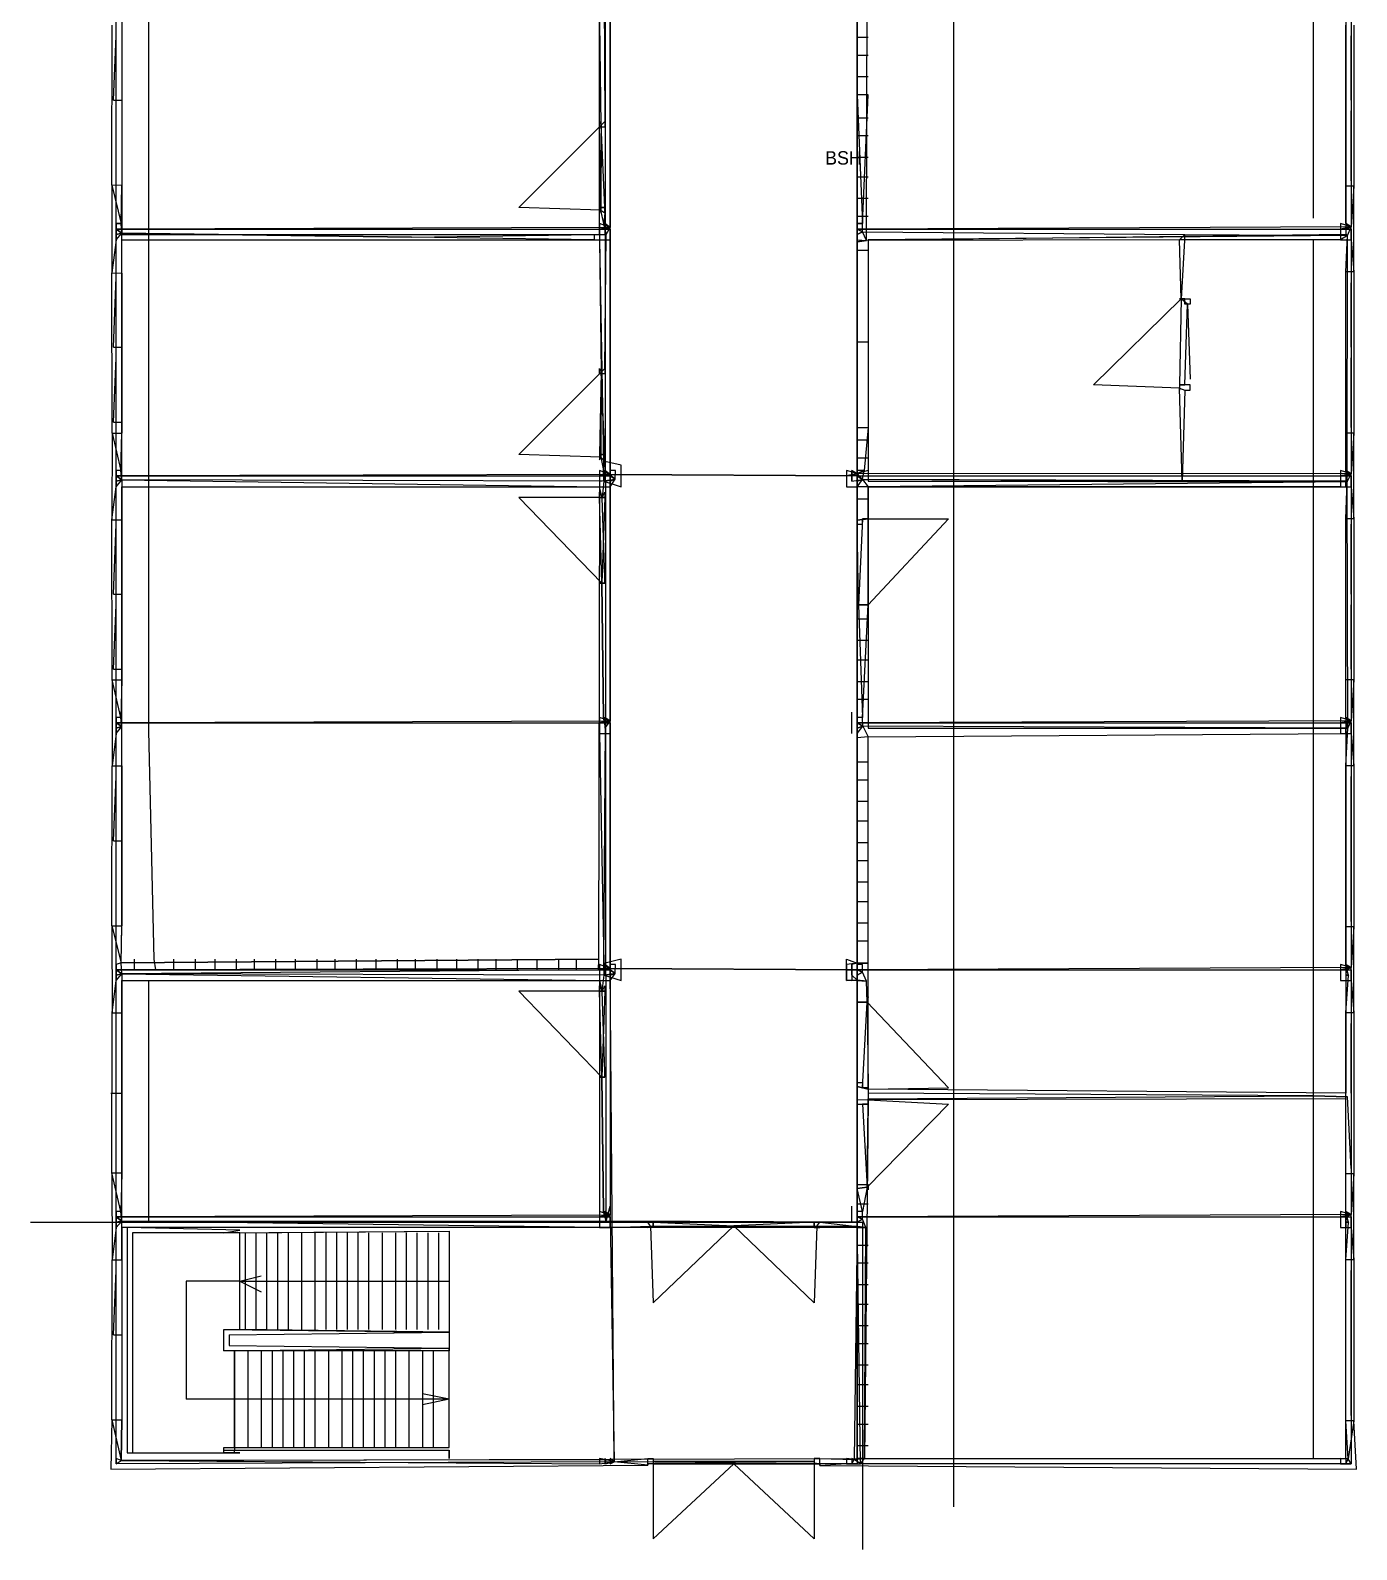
# Model space of a CAD drawing. Header units: metres. Extents: x -641 to 2745, y -1284 to 599.
# Drawn here: x -15 to 232, y -765 to -482 of the extents above; entities that cross this region are included whole.
import ezdxf

# ---------------------------------------------------------------- set-up
doc = ezdxf.new("R2010")
doc.units = ezdxf.units.M

msp = doc.modelspace()

# ---------------------------------------------------------------- linework, layer by layer
for p, q in [((7, -474.5), (7, -520.5)), ((91.33, -499.67), (91, -475)), ((91.88, -474), (92, -499)), ((224, -517), (224, -475)), ((0.17, -510.83), (0.2, -481)), ((2, -481), (2, -510.8)), ((230, -511), (230, -481)), ((231.5, -481), (231.5, -511)), ((0.5, -495), (1, -483)), ((1, -483), (1, -483)), ((141, -483.33), (139, -483.33)), ((141, -483.33), (139, -483.33)), ((141, -483.33), (139, -483.33)), ((231, -495), (231, -483)), ((141, -486.67), (139, -486.67)), ((141, -486.67), (139, -486.67)), ((141, -486.67), (139, -486.67)), ((141, -490.67), (139, -490.67)), ((141, -490.67), (139, -490.67)), ((141, -490.67), (139, -490.67)), ((0.5, -495), (2, -495)), ((141, -494), (139, -494)), ((141, -494), (139, -494)), ((141, -494), (139, -494)), ((139, -494), (140, -518)), ((140, -518), (141, -494)), ((1, -510), (1, -497)), ((1, -497), (1, -497)), ((231, -510), (231, -497)), ((91.33, -499.67), (91.25, -515.5)), ((141, -498.33), (139, -498.33)), ((141, -498.33), (139, -498.33)), ((141, -498.33), (139, -498.33)), ((141, -501.67), (139, -501.67)), ((141, -501.67), (139, -501.67)), ((141, -501.67), (139, -501.67)), ((141, -505.67), (139, -505.67)), ((141, -505.67), (139, -505.67)), ((141, -505.67), (139, -505.67)), ((141, -509.33), (139, -509.33)), ((141, -509.33), (139, -509.33)), ((141, -509.33), (139, -509.33)), ((0.17, -510.83), (2, -510.8)), ((0.17, -510.83), (2, -510.8)), ((0.17, -510.83), (2, -510.8)), ((0.17, -510.83), (0.17, -527.17)), ((0.17, -510.83), (1.88, -518)), ((1.88, -518), (2, -510.8)), ((230, -518), (230, -511)), ((231.5, -511), (230, -511)), ((231.5, -511), (231, -518.62)), ((231.5, -527), (231.5, -511)), ((141, -513.33), (139, -513.33)), ((141, -513.33), (139, -513.33)), ((141, -513.33), (139, -513.33)), ((91.8, -518), (91.25, -515.5)), ((92, -516), (91.8, -518)), ((93, -521), (93, -517)), ((141, -516.67), (139, -516.67)), ((141, -516.67), (139, -516.67)), ((141, -516.67), (139, -516.67)), ((2, -527.2), (2, -519.76)), ((56, -520.5), (2, -519.76)), ((2, -519.76), (56, -520.5)), ((7, -520.5), (7, -566.5)), ((92, -545), (92.25, -520)), ((140, -518), (140, -518)), ((140, -519.5), (200, -520)), ((200, -520), (199.33, -532)), ((230, -527), (230.33, -520.22)), ((1, -521), (0.17, -527.17)), ((91, -521), (91.33, -545.67)), ((140.71, -521.14), (139, -521.4)), ((140.71, -521.14), (139, -521.4)), ((139, -521.4), (140.71, -521.14)), ((139, -521.4), (140.71, -521.14)), ((199, -521), (140.71, -521.14)), ((199.33, -532), (199, -521)), ((224, -566.5), (224, -521)), ((231, -521), (231.5, -527)), ((0.17, -527.17), (2, -527.2)), ((0.17, -527.17), (2, -527.2)), ((0.17, -527.17), (2, -527.2)), ((0.2, -557), (0.17, -527.17)), ((0.5, -541), (1, -528)), ((2, -527.2), (2, -557)), ((231.5, -527), (230, -527)), ((230, -557), (230, -527)), ((231, -541), (231, -529)), ((231.5, -527), (231.5, -557)), ((200.5, -533), (201, -547)), ((0.5, -541), (2, -541)), ((0.5, -555), (1, -543)), ((1, -543), (1, -543)), ((231, -556), (231, -543)), ((91.33, -545.67), (91.25, -561.5)), ((199.5, -566), (199, -548.67)), ((200, -549), (199.5, -566)), ((0.2, -557), (0.17, -573.17)), ((0.2, -557), (1.86, -564)), ((0.2, -557), (2, -557)), ((0.2, -557), (2, -557)), ((0.5, -555), (2, -555)), ((1.86, -564), (2, -557)), ((139, -564.54), (139, -556)), ((139, -556), (141, -556)), ((139, -556), (141, -556)), ((141, -556), (140.29, -564)), ((230, -564), (230, -557)), ((231.5, -557), (230, -557)), ((231.5, -557), (231, -564.62)), ((231.5, -573), (231.5, -557)), ((141, -558.33), (139, -558.33)), ((141, -558.33), (139, -558.33)), ((141, -558.33), (139, -558.33)), ((91.25, -561.5), (91.75, -564)), ((91.75, -564), (92, -562.33)), ((95, -563), (92, -562.33)), ((95, -567), (95, -563)), ((141, -561.67), (139, -561.67)), ((141, -561.67), (139, -561.67)), ((141, -561.67), (139, -561.67)), ((2, -565.74), (2, -573.2)), ((91.8, -566), (2, -565.74)), ((2, -565.74), (91, -567)), ((91.8, -566), (91.5, -569)), ((91.8, -566), (95, -567)), ((140.29, -564), (139, -564.54)), ((140, -565.63), (230.27, -566.09)), ((0.17, -573.17), (1, -567)), ((7, -566.5), (7, -612.5)), ((91.5, -569), (91, -567)), ((141, -567), (139, -567)), ((139, -567), (139, -573.25)), ((141, -573), (141, -567)), ((229, -567), (141, -567)), ((224, -680.5), (224, -566.5)), ((230, -573), (230.27, -566.09)), ((231, -567), (231.5, -573)), ((92, -584), (91.5, -569)), ((141, -569.33), (139, -569.33)), ((141, -569.33), (139, -569.33)), ((141, -569.33), (139, -569.33)), ((0.17, -573.17), (2, -573.2)), ((0.17, -573.17), (2, -573.2)), ((0.17, -573.17), (2, -573.2)), ((0.2, -603), (0.17, -573.17)), ((0.5, -587), (1, -574)), ((2, -573.2), (2, -603)), ((139, -573.25), (141, -573)), ((139.25, -589), (139, -573.25)), ((231.5, -573), (230, -573)), ((230, -603), (230, -573)), ((231, -587), (231, -574)), ((231.5, -573), (231.5, -603)), ((91.43, -585), (91.75, -610)), ((91.75, -610), (91.43, -585)), ((0.5, -587), (2, -587)), ((0.5, -601), (1, -589)), ((1, -589), (1, -589)), ((139.25, -589), (140, -610)), ((140, -610), (141, -589)), ((231, -601), (231, -589)), ((141, -591.67), (139, -591.67)), ((141, -591.67), (139, -591.67)), ((141, -591.67), (139, -591.67)), ((141, -595.67), (139, -595.67)), ((141, -595.67), (139, -595.67)), ((141, -595.67), (139, -595.67)), ((141, -599.33), (139, -599.33)), ((141, -599.33), (139, -599.33)), ((141, -599.33), (139, -599.33)), ((0.5, -601), (2, -601)), ((0.2, -603), (0.2, -619)), ((1.86, -610), (0.2, -603)), ((0.2, -603), (2, -603)), ((0.2, -603), (2, -603)), ((2, -603), (1.86, -610)), ((141, -603.33), (139, -603.33)), ((141, -603.33), (139, -603.33)), ((141, -603.33), (139, -603.33)), ((230, -610), (230, -603)), ((231.5, -603), (230, -603)), ((231.5, -603), (231, -610.62)), ((231.5, -619), (231.5, -603)), ((141, -606.67), (139, -606.67)), ((141, -606.67), (139, -606.67)), ((141, -606.67), (139, -606.67)), ((93, -613), (93, -609)), ((138, -613), (138, -609)), ((140, -610), (140, -610)), ((1, -613), (0.2, -619)), ((2, -619), (2, -611.69)), ((7, -612.5), (8, -655)), ((91, -613), (91.8, -655.8)), ((91.8, -655.8), (92.12, -611.88)), ((141, -613.57), (139, -613.8)), ((141, -613.57), (139, -613.8)), ((141, -613.57), (139, -613.8)), ((141, -613.57), (139, -613.8)), ((139, -613.8), (139, -655.75)), ((141, -655.75), (141, -613.57)), ((230, -619), (230.38, -612)), ((231, -613), (231.5, -619)), ((0.17, -648.83), (0.2, -619)), ((0.2, -619), (2, -619)), ((0.2, -619), (2, -619)), ((2, -619), (2, -648.8)), ((141, -618.33), (139, -618.33)), ((141, -618.33), (139, -618.33)), ((141, -618.33), (139, -618.33)), ((231.5, -619), (230, -619)), ((230, -649), (230, -619)), ((231.5, -619), (231.5, -649)), ((0.5, -633), (1, -621)), ((1, -621), (1, -621)), ((141, -621.67), (139, -621.67)), ((141, -621.67), (139, -621.67)), ((141, -621.67), (139, -621.67)), ((231, -634.5), (231, -621)), ((141, -625.67), (139, -625.67)), ((141, -625.67), (139, -625.67)), ((141, -625.67), (139, -625.67)), ((141, -629.33), (139, -629.33)), ((141, -629.33), (139, -629.33)), ((141, -629.33), (139, -629.33)), ((0.5, -633), (2, -633)), ((141, -633.33), (139, -633.33)), ((141, -633.33), (139, -633.33)), ((141, -633.33), (139, -633.33)), ((1, -648), (1, -635)), ((1, -635), (1, -635)), ((141, -636.67), (139, -636.67)), ((141, -636.67), (139, -636.67)), ((141, -636.67), (139, -636.67)), ((231, -648), (231, -634.5)), ((141, -640.67), (139, -640.67)), ((141, -640.67), (139, -640.67)), ((141, -640.67), (139, -640.67)), ((141, -644.33), (139, -644.33)), ((141, -644.33), (139, -644.33)), ((141, -644.33), (139, -644.33)), ((0.17, -648.83), (2, -648.8)), ((0.17, -648.83), (2, -648.8)), ((0.17, -648.83), (2, -648.8)), ((0.17, -648.83), (0.2, -665)), ((0.17, -648.83), (1.9, -655.7)), ((1.9, -655.7), (2, -648.8)), ((141, -648.33), (139, -648.33)), ((141, -648.33), (139, -648.33)), ((141, -648.33), (139, -648.33)), ((230, -656), (230, -649)), ((231.5, -649), (230, -649)), ((231.5, -649), (231, -656.58)), ((231.5, -665), (231.5, -649)), ((141, -651.67), (139, -651.67)), ((141, -651.67), (139, -651.67)), ((141, -651.67), (139, -651.67)), ((1.9, -655.7), (90.8, -655)), ((2, -657.75), (1.9, -655.7)), ((4.33, -655), (4.33, -657)), ((4.33, -655), (4.33, -657)), ((4.33, -655), (4.33, -657)), ((8, -655), (8.33, -657)), ((8, -655), (8.33, -657)), ((8, -655), (8.33, -657)), ((11.67, -655), (11.67, -657)), ((11.67, -655), (11.67, -657)), ((11.67, -655), (11.67, -657)), ((15.67, -655), (15.67, -657)), ((15.67, -655), (15.67, -657)), ((15.67, -655), (15.67, -657)), ((19.33, -655), (19.33, -657)), ((19.33, -655), (19.33, -657)), ((19.33, -655), (19.33, -657)), ((23.33, -655), (23.33, -657)), ((23.33, -655), (23.33, -657)), ((23.33, -655), (23.33, -657)), ((26.67, -655), (26.67, -657)), ((26.67, -655), (26.67, -657)), ((26.67, -655), (26.67, -657)), ((30.67, -655), (30.67, -657)), ((30.67, -655), (30.67, -657)), ((30.67, -655), (30.67, -657)), ((34.33, -655), (34.33, -657)), ((34.33, -655), (34.33, -657)), ((34.33, -655), (34.33, -657)), ((38.33, -655), (38.33, -657)), ((38.33, -655), (38.33, -657)), ((38.33, -655), (38.33, -657)), ((41.67, -655), (41.67, -657)), ((41.67, -655), (41.67, -657)), ((41.67, -655), (41.67, -657)), ((45.67, -655), (45.67, -657)), ((45.67, -655), (45.67, -657)), ((45.67, -655), (45.67, -657)), ((49.33, -655), (49.33, -657)), ((49.33, -655), (49.33, -657)), ((49.33, -655), (49.33, -657)), ((53.33, -655), (53.33, -657)), ((53.33, -655), (53.33, -657)), ((53.33, -655), (53.33, -657)), ((56.67, -655), (56.67, -657)), ((56.67, -655), (56.67, -657)), ((56.67, -655), (56.67, -657)), ((60.67, -655), (60.67, -657)), ((60.67, -655), (60.67, -657)), ((60.67, -655), (60.67, -657)), ((64.33, -655), (64.33, -657)), ((64.33, -655), (64.33, -657)), ((64.33, -655), (64.33, -657)), ((68.33, -655), (68.33, -657)), ((68.33, -655), (68.33, -657)), ((68.33, -655), (68.33, -657)), ((71.67, -655), (71.67, -657)), ((71.67, -655), (71.67, -657)), ((71.67, -655), (71.67, -657)), ((75.67, -655), (75.67, -657)), ((75.67, -655), (75.67, -657)), ((75.67, -655), (75.67, -657)), ((79.33, -655), (79.33, -657)), ((79.33, -655), (79.33, -657)), ((79.33, -655), (79.33, -657)), ((83.33, -655), (83.33, -657)), ((83.33, -655), (83.33, -657)), ((83.33, -655), (83.33, -657)), ((86.67, -655), (86.67, -657)), ((86.67, -655), (86.67, -657)), ((86.67, -655), (86.67, -657)), ((90.8, -655), (90.75, -657)), ((90.8, -655), (90.75, -657)), ((90.8, -655), (90.75, -657)), ((95, -655), (91.8, -655.8)), ((95, -659), (95, -655)), ((137, -659), (137, -655)), ((137, -655), (139, -655.75)), ((141, -655.75), (139, -655.75)), ((141, -655.75), (139, -655.75)), ((139, -655.75), (141, -655.75)), ((0.2, -665), (1, -659)), ((90.75, -657), (2, -657.75)), ((2, -657.75), (2, -665)), ((91.89, -658), (2, -657.75)), ((2, -657.75), (91, -659)), ((7, -659), (7, -704)), ((91, -659), (91.5, -661)), ((91.5, -661), (91.89, -658)), ((91.89, -658), (95, -659)), ((139, -658.9), (137, -659)), ((140.71, -659.14), (139, -658.9)), ((140.71, -659.14), (139, -658.9)), ((140.71, -659.14), (139, -658.9)), ((140.71, -659.14), (139, -658.9)), ((139, -658.9), (139, -663)), ((140.83, -663), (140.71, -659.14)), ((230, -665), (230.5, -658)), ((231, -659), (231.5, -665)), ((92, -676), (91.5, -661)), ((0.17, -694.83), (0.2, -665)), ((0.2, -665), (2, -665)), ((0.2, -665), (2, -665)), ((2, -665), (2, -694.8)), ((139, -663), (139, -678.75)), ((139, -663), (140.83, -663)), ((231.5, -665), (230, -665)), ((230, -695), (230, -665)), ((231.5, -665), (231.5, -695)), ((1, -680.75), (1, -667)), ((1, -667), (1, -667)), ((231, -680), (231, -667)), ((91.43, -677), (91.75, -702)), ((91.75, -702), (91.43, -677)), ((139, -678.75), (141, -679.2)), ((139, -681.25), (139, -678.75)), ((141, -679.2), (141, -681.2)), ((0, -680), (2, -680)), ((1, -694), (1, -680.75)), ((1, -680.75), (1, -680.75)), ((141, -681.2), (139, -681.25)), ((139, -697.75), (139, -681.25)), ((224, -748), (224, -680.5)), ((224, -680.5), (230.33, -680.67)), ((230.33, -680.67), (224, -680.5)), ((231, -694), (230.33, -680.67)), ((0.17, -694.83), (2, -694.8)), ((0.17, -694.83), (2, -694.8)), ((0.17, -694.83), (2, -694.8)), ((0.17, -694.83), (0.2, -711)), ((1.86, -702), (0.17, -694.83)), ((2, -694.8), (1.86, -702)), ((230, -702), (230, -695)), ((231.5, -695), (230, -695)), ((231.5, -695), (231, -702.58)), ((231.5, -711), (231.5, -695)), ((139, -697.75), (140.83, -697.5)), ((140, -702), (139, -697.75)), ((140.83, -697.5), (140, -702)), ((92.25, -703.83), (93, -701)), ((138, -704), (138, -701)), ((141, -700.67), (139, -700.67)), ((141, -700.67), (139, -700.67)), ((141, -700.67), (139, -700.67)), ((2, -711), (2, -703.83)), ((91, -705), (2, -703.83)), ((2, -703.83), (92.25, -703.83)), ((100, -704), (92.25, -703.83)), ((132, -704), (139, -704.8)), ((140, -702), (140, -702)), ((230, -711), (230.5, -704)), ((1, -705), (0.2, -711)), ((21, -706), (63, -705.67)), ((25, -706), (25, -724)), ((27, -706), (27, -724)), ((29, -706), (29, -724)), ((31, -706), (31, -724)), ((33, -706), (33, -724)), ((35.5, -706), (35.5, -724)), ((35.5, -706), (35.5, -724)), ((38, -706), (38, -724)), ((40, -706), (40, -724)), ((42, -706), (42, -724)), ((44, -706), (44, -724)), ((46, -706), (46, -724)), ((48, -706), (48, -724)), ((50.5, -706), (50.5, -724)), ((50.5, -706), (50.5, -724)), ((53, -706), (53, -724)), ((55, -706), (55, -724)), ((57, -706), (57, -724)), ((59, -706), (59, -724)), ((61, -706), (61, -724)), ((93, -705), (100.5, -704.75)), ((100.5, -704.75), (131.5, -704.75)), ((139, -704.8), (131.5, -704.75)), ((139, -704.8), (138.4, -748.2)), ((140.6, -705), (139, -704.8)), ((140.6, -705), (139, -704.8)), ((140.33, -748), (140.6, -705)), ((231, -705), (231.5, -711)), ((141, -708.33), (139, -708.33)), ((141, -708.33), (139, -708.33)), ((141, -708.33), (139, -708.33)), ((0.17, -740.83), (0.2, -711)), ((0.2, -711), (2, -711)), ((0.2, -711), (2, -711)), ((0.5, -725), (1, -713)), ((1, -713), (1, -713)), ((2, -711), (2, -740.83)), ((141, -711.67), (139, -711.67)), ((141, -711.67), (139, -711.67)), ((141, -711.67), (139, -711.67)), ((230, -741), (230, -711)), ((231.5, -711), (230, -711)), ((231, -726.5), (231, -713)), ((231.5, -711), (231.5, -741)), ((14, -715), (14, -737)), ((24, -715), (14, -715)), ((24, -715), (28, -714)), ((24, -715), (28, -717)), ((24, -715), (63, -715)), ((141, -715.67), (139, -715.67)), ((141, -715.67), (139, -715.67)), ((141, -715.67), (139, -715.67)), ((141, -719.33), (139, -719.33)), ((141, -719.33), (139, -719.33)), ((141, -719.33), (139, -719.33)), ((21, -724), (63, -724.5)), ((141, -723.33), (139, -723.33)), ((141, -723.33), (139, -723.33)), ((141, -723.33), (139, -723.33)), ((0.5, -725), (2, -725)), ((1, -740), (1, -727)), ((1, -727), (1, -727)), ((22, -725), (63, -724.5)), ((22, -725), (22, -727)), ((22, -727), (63, -727.5)), ((63, -724.5), (63, -727.5)), ((141, -726.67), (139, -726.67)), ((141, -726.67), (139, -726.67)), ((141, -726.67), (139, -726.67)), ((231, -740), (231, -726.5)), ((21, -728), (63, -727.5)), ((23, -728), (23, -746.5)), ((25.5, -728), (25.5, -746)), ((25.5, -728), (25.5, -746)), ((28, -728), (28, -746)), ((30, -728), (30, -746)), ((32, -728), (32, -746)), ((34, -728), (34, -746)), ((36, -728), (36, -746)), ((38, -728), (38, -746)), ((40.5, -728), (40.5, -746)), ((40.5, -728), (40.5, -746)), ((43, -728), (43, -746)), ((45, -728), (45, -746)), ((47, -728), (47, -746)), ((49, -728), (49, -746)), ((51, -728), (51, -746)), ((53, -728), (53, -746)), ((55.5, -728), (55.5, -746)), ((55.5, -728), (55.5, -746)), ((58, -728), (58, -746)), ((60, -728), (60, -746)), ((141, -730.67), (139, -730.67)), ((141, -730.67), (139, -730.67)), ((141, -730.67), (139, -730.67)), ((141, -734.33), (139, -734.33)), ((141, -734.33), (139, -734.33)), ((141, -734.33), (139, -734.33)), ((23, -737), (14, -737)), ((63, -737), (23, -737)), ((63, -737), (58, -736)), ((63, -737), (58, -738)), ((141, -738.33), (139, -738.33)), ((141, -738.33), (139, -738.33)), ((141, -738.33), (139, -738.33)), ((0.17, -740.83), (0, -750)), ((0.17, -740.83), (1.93, -748.4)), ((0.17, -740.83), (2, -740.83)), ((0.17, -740.83), (2, -740.83)), ((0.17, -740.83), (2, -740.83)), ((1.93, -748.4), (2, -740.83)), ((230.44, -748.11), (230, -741)), ((231.5, -741), (230, -741)), ((231.5, -741), (230.44, -748.11)), ((232, -750), (231.5, -741)), ((141, -741.67), (139, -741.67)), ((141, -741.67), (139, -741.67)), ((141, -741.67), (139, -741.67)), ((21, -746.5), (63, -746.5)), ((21, -746.5), (63, -746.5)), ((141, -745.67), (139, -745.67)), ((141, -745.67), (139, -745.67)), ((141, -745.67), (139, -745.67)), ((0, -750), (100, -749.25)), ((92.25, -748.25), (1.93, -748.4)), ((1.93, -748.4), (91, -749)), ((93.72, -748.67), (100, -748)), ((100, -749.25), (93.72, -748.67)), ((100, -749.25), (93.72, -748.67)), ((101, -748.5), (131, -748.5)), ((132, -748), (138.4, -748.2)), ((137, -749), (132, -749.33)), ((132, -749.33), (232, -750)), ((138.4, -748.2), (140.33, -748)), ((229, -749), (139.6, -749)), ((140.33, -748), (230.44, -748.11))]:
    msp.add_line(p, q)
for points in [[(157, -757), (157, -165)], [(91.25, -515.5), (76, -515), (91.33, -499.67)], [(199, -548.67), (183, -548), (199.33, -532)], [(91.25, -561.5), (76, -561), (91.33, -545.67)], [(91.5, -569), (76, -569), (91.43, -585)], [(141, -573), (156, -573), (141, -589)], [(91.5, -661), (76, -661), (91.43, -677)], [(141, -679.2), (156, -679), (140.83, -663)], [(141, -681.2), (156, -682), (140.83, -697.5)], [(-15, -704), (140, -704), (140, -765)], [(100.5, -704.75), (101, -719), (116, -704.67)], [(131.5, -704.75), (131, -719), (116, -704.67)], [(23, -706), (23, -706), (4, -706), (4, -747), (23, -747), (23, -746.5)], [(63, -705.67), (63, -728), (63, -728), (23, -728), (23, -746), (63, -746), (63, -727.5)], [(63, -746.5), (63, -748), (63, -748), (63, -746.5)], [(101, -748.5), (101, -763), (116, -749)], [(131, -748.5), (131, -763), (116, -749)]]:
    msp.add_lwpolyline(points)
for points in [[(92, -337), (139, -337), (139, -704), (92.25, -703.83)], [(1, -519), (1, -473), (93, -473), (93, -518.7)], [(2, -473.8), (2, -481), (2, -481), (2, -511), (2, -511), (2, -520), (91, -520), (91, -475)], [(93, -472.75), (139, -473), (139, -565), (93, -564.75)], [(139, -519), (139, -473), (231, -473), (231, -518.62)], [(140.83, -475.33), (230, -475), (230, -520), (140.71, -521.14)], [(92, -499), (92, -499), (92, -499), (92, -500), (92, -500), (92, -500), (91, -500), (91, -499), (91, -499), (91.33, -499.67)], [(91.33, -499.67), (91, -515), (92, -515), (91.33, -499.67)], [(92, -516), (92, -516), (92, -516), (92, -515), (92, -515), (92, -515), (91, -515), (91, -516), (91, -516), (91.25, -515.5)], [(1.88, -518), (1, -518), (1, -518), (1.88, -518)], [(1.88, -518), (1, -518), (1, -519), (2, -519.76)], [(1.88, -518), (1, -518), (1, -519), (2, -519.76)], [(1.88, -518), (1, -518), (1, -519), (2, -519.76)], [(1.88, -518), (1, -518), (1, -519), (2, -519.76)], [(2, -519.76), (1, -519), (1, -520), (2, -519.76)], [(2, -519.76), (1, -519), (1, -520), (2, -519.76)], [(2, -519.76), (1, -519), (1, -521), (2, -519.76)], [(1, -565), (1, -519), (93, -519), (93, -564.75)], [(2, -519.76), (1, -520), (1, -520), (2, -519.76)], [(2, -519.76), (1, -520), (1, -520), (2, -519.76)], [(56, -520.5), (90, -520), (90, -521), (56, -520.5)], [(93, -518.7), (91, -518), (91, -519), (93, -518.7)], [(93, -518.7), (91, -518), (91, -519), (93, -518.7)], [(93, -518.7), (91, -519), (91, -520), (92.25, -520)], [(93, -518.7), (91, -519), (91, -521), (93, -521)], [(91.8, -518), (92, -518), (92, -518), (91.8, -518)], [(91.8, -518), (92, -518), (92, -519), (92.25, -520)], [(93, -518.7), (92, -518), (92, -519), (93, -518.7)], [(93, -518.7), (92, -519), (92, -520), (92.25, -520)], [(92.25, -520), (92, -520), (92, -520), (92.25, -520)], [(92.25, -520), (92, -520), (92, -520), (92.25, -520)], [(140, -518), (139, -518), (139, -518), (140, -518)], [(140, -518), (139, -518), (139, -519), (140, -519.5)], [(140, -518), (139, -518), (139, -519), (140, -519.5)], [(140, -518), (139, -518), (139, -519), (140, -519.5)], [(140, -518), (139, -518), (139, -519), (140, -519.5)], [(140, -519.5), (139, -519), (139, -520), (140, -519.5)], [(140, -519.5), (139, -519), (139, -520), (140, -519.5)], [(140, -519.5), (139, -519), (139, -521), (140.71, -521.14)], [(139, -564.54), (139, -519), (231, -519), (231, -564.62)], [(140, -519.5), (139, -520), (139, -520), (140, -519.5)], [(140, -519.5), (139, -520), (139, -520), (140, -519.5)], [(230.33, -520.22), (141, -521), (141, -566), (230.27, -566.09)], [(229, -521), (199, -521), (200, -520), (230.33, -520.22)], [(231, -518.62), (229, -518), (229, -519), (231, -518.62)], [(231, -518.62), (229, -519), (229, -521), (231, -521)], [(230, -518), (230, -518), (230, -518), (230, -518)], [(231, -518.62), (230, -518), (230, -519), (231, -518.62)], [(231, -518.62), (230, -518), (230, -519), (231, -518.62)], [(231, -518.62), (230, -518), (230, -519), (231, -518.62)], [(231, -518.62), (230, -519), (230, -520), (230.33, -520.22)], [(231, -518.62), (230, -519), (230, -520), (230.33, -520.22)], [(230.33, -520.22), (230, -520), (230, -520), (230.33, -520.22)], [(230.33, -520.22), (230, -520), (230, -520), (230.33, -520.22)], [(2, -565.74), (2, -557), (2, -557), (2, -527), (2, -527), (2, -521), (91, -521), (91.8, -566)], [(139, -521.4), (141, -521), (141, -523), (139, -523)], [(199.33, -532), (199, -548), (200, -548), (200.5, -533)], [(199.33, -532), (200, -532), (201, -532), (201, -533), (200, -533), (200, -532), (199, -532), (199, -532), (199, -532), (199.33, -532)], [(139, -540), (141, -540), (141, -564), (139, -564.54)], [(92, -545), (92, -545), (92, -545), (92, -546), (92, -546), (92, -546), (91, -546), (91, -545), (91, -545), (91.33, -545.67)], [(91.33, -545.67), (91, -561), (92, -561), (91.33, -545.67)], [(200, -549), (200, -549), (201, -549), (201, -548), (200, -548), (200, -548), (199, -548), (199, -549), (199, -549), (199, -548.67)], [(92, -562.33), (92, -562), (92, -562), (92, -561), (92, -561), (92, -561), (91, -561), (91, -562), (91, -562), (91.25, -561.5)], [(1.86, -564), (1, -564), (1, -565), (2, -565.74)], [(1.86, -564), (1, -564), (1, -565), (2, -565.74)], [(1.86, -564), (1, -564), (1, -565), (2, -565.74)], [(1.86, -564), (1, -564), (1, -565), (2, -565.74)], [(1.86, -564), (1, -564), (1, -565), (2, -565.74)], [(2, -565.74), (1, -565), (1, -566), (2, -565.74)], [(2, -565.74), (1, -565), (1, -566), (2, -565.74)], [(2, -565.74), (1, -565), (1, -567), (2, -565.74)], [(1, -611), (1, -565), (93, -565), (93, -610.7)], [(2, -565.74), (1, -566), (1, -566), (2, -565.74)], [(2, -565.74), (1, -566), (1, -566), (2, -565.74)], [(93, -564.75), (91, -564), (91, -565), (93, -564.75)], [(93, -564.75), (91, -564), (91, -565), (93, -564.75)], [(93, -564.75), (91, -565), (91, -566), (93.88, -565.59)], [(93, -564.75), (91, -565), (91, -567), (93, -567)], [(91.75, -564), (92, -564), (92, -565), (91.8, -566)], [(91.75, -564), (92, -564), (92, -565), (91.8, -566)], [(91.8, -566), (92, -566), (92, -566), (91.8, -566)], [(91.8, -566), (92, -566), (92, -566), (91.8, -566)], [(93, -564.75), (92, -564), (92, -565), (93, -564.75)], [(93, -564.75), (92, -565), (92, -566), (93.88, -565.59)], [(94, -564), (93, -564), (93, -565), (93.88, -565.59)], [(94, -564), (93, -564), (93, -565), (93.88, -565.59)], [(94, -564), (93, -564), (93, -565), (93.88, -565.59)], [(94, -564), (93, -564), (93, -565), (93.88, -565.59)], [(94, -564), (93, -564), (93, -565), (93.88, -565.59)], [(93, -564.75), (139, -565), (139, -657), (93, -656.73)], [(93.88, -565.59), (93, -565), (93, -566), (93.88, -565.59)], [(93.88, -565.59), (93, -565), (93, -566), (93.88, -565.59)], [(93.88, -565.59), (93, -565), (93, -567), (93.88, -565.59)], [(93.88, -565.59), (93, -566), (93, -566), (93.88, -565.59)], [(93.88, -565.59), (93, -566), (93, -566), (93.88, -565.59)], [(139, -564.54), (137, -564), (137, -565), (139, -564.54)], [(139, -564.54), (137, -565), (137, -567), (139, -567)], [(138, -564), (138, -564), (138, -565), (138, -565.67)], [(138, -564), (138, -564), (138, -565), (138, -565.67)], [(139, -564.54), (138, -564), (138, -565), (139, -564.54)], [(139, -564.54), (138, -564), (138, -565), (139, -564.54)], [(139, -564.54), (138, -565), (138, -566), (140, -565.63)], [(139, -564.54), (138, -565), (138, -566), (140, -565.63)], [(138, -565.67), (138, -566), (138, -566), (138, -565.67)], [(138, -565.67), (138, -566), (138, -566), (138, -565.67)], [(140.29, -564), (139, -564), (139, -565), (140, -565.63)], [(140.29, -564), (139, -564), (139, -565), (140, -565.63)], [(140.29, -564), (139, -564), (139, -565), (140, -565.63)], [(140.29, -564), (139, -564), (139, -565), (140, -565.63)], [(140.29, -564), (139, -564), (139, -565), (140, -565.63)], [(140, -565.63), (139, -565), (139, -566), (140, -565.63)], [(140, -565.63), (139, -565), (139, -566), (140, -565.63)], [(140, -565.63), (139, -565), (139, -567), (140, -565.63)], [(139, -611), (139, -565), (231, -565), (231, -610.62)], [(140, -565.63), (139, -566), (139, -566), (140, -565.63)], [(140, -565.63), (139, -566), (139, -566), (140, -565.63)], [(141, -567), (230, -567), (230, -566), (140, -565.63)], [(231, -564.62), (229, -564), (229, -565), (231, -564.62)], [(231, -564.62), (229, -565), (229, -567), (231, -567)], [(230, -564), (230, -564), (230, -565), (230.27, -566.09)], [(231, -564.62), (230, -564), (230, -565), (231, -564.62)], [(231, -564.62), (230, -564), (230, -565), (231, -564.62)], [(231, -564.62), (230, -564), (230, -565), (231, -564.62)], [(231, -564.62), (230, -565), (230, -566), (230.27, -566.09)], [(231, -564.62), (230, -565), (230, -566), (230.27, -566.09)], [(230.27, -566.09), (230, -566), (230, -566), (230.27, -566.09)], [(230.27, -566.09), (230, -566), (230, -566), (230.27, -566.09)], [(1.9, -655.7), (2, -649), (2, -649), (2, -619), (2, -619), (2, -603), (2, -603), (2, -573), (2, -573), (2, -567), (91, -567), (90.8, -655)], [(91.5, -569), (92, -568), (92, -568), (92, -569), (92, -569), (92, -569), (91, -569), (91, -568), (91, -568), (91.5, -569)], [(230.27, -566.09), (141, -567), (141, -612), (230.38, -612)], [(91.43, -585), (91, -569), (92, -569), (91.43, -585)], [(139, -573.25), (139, -573), (139, -573), (139, -574), (140, -574), (140, -573), (141, -573), (141, -573), (141, -573), (141, -573)], [(141, -589), (141, -573), (140, -573), (139.25, -589)], [(91.43, -585), (92, -585), (92, -585), (92, -584), (92, -584), (92, -585), (91, -585), (91, -585), (91, -585), (91.43, -585)], [(139.25, -589), (139, -590), (139, -590), (139, -589), (140, -589), (140, -589), (141, -589), (141, -590), (141, -590), (141, -589)], [(1.86, -610), (1, -610), (1, -611), (2, -611.69)], [(1.86, -610), (1, -610), (1, -611), (2, -611.69)], [(1.86, -610), (1, -610), (1, -611), (2, -611.69)], [(1.86, -610), (1, -610), (1, -611), (2, -611.69)], [(1.86, -610), (1, -610), (1, -611), (2, -611.69)], [(2, -611.69), (1, -611), (1, -612), (2, -611.69)], [(2, -611.69), (1, -611), (1, -613), (2, -611.69)], [(2, -611.69), (1, -611), (1, -613), (2, -611.69)], [(1, -657), (1, -611), (93, -611), (93, -656.73)], [(93, -610.7), (91, -610), (91, -611), (93, -610.7)], [(93, -610.7), (91, -610), (91, -611), (93, -610.7)], [(93, -610.7), (91, -611), (91, -613), (93, -613)], [(93, -610.7), (91, -611), (91, -613), (93, -613)], [(91.75, -610), (92, -610), (92, -611), (92.12, -611.88)], [(91.75, -610), (92, -610), (92, -611), (92.12, -611.88)], [(93, -610.7), (92, -610), (92, -611), (93, -610.7)], [(93, -610.7), (92, -611), (92, -612), (92.12, -611.88)], [(140, -610), (139, -610), (139, -611), (140.06, -611.62)], [(140, -610), (139, -610), (139, -611), (140.06, -611.62)], [(140, -610), (139, -610), (139, -611), (140.06, -611.62)], [(140, -610), (139, -610), (139, -611), (140.06, -611.62)], [(140, -610), (139, -610), (139, -611), (140.06, -611.62)], [(140.06, -611.62), (139, -611), (139, -612), (140.06, -611.62)], [(140.06, -611.62), (139, -611), (139, -613), (140.06, -611.62)], [(140.06, -611.62), (139, -611), (139, -613), (140.06, -611.62)], [(139, -657), (139, -611), (231, -611), (231, -656.58)], [(231, -610.62), (229, -610), (229, -611), (231, -610.62)], [(231, -610.62), (229, -611), (229, -613), (231, -613)], [(230, -610), (230, -610), (230, -611), (230.38, -612)], [(231, -610.62), (230, -610), (230, -611), (231, -610.62)], [(231, -610.62), (230, -610), (230, -611), (231, -610.62)], [(231, -610.62), (230, -610), (230, -611), (231, -610.62)], [(231, -610.62), (230, -611), (230, -612), (230.38, -612)], [(231, -610.62), (230, -611), (230, -613), (231, -613)], [(2, -611.69), (1, -612), (1, -612), (2, -611.69)], [(2, -611.69), (1, -612), (1, -612), (2, -611.69)], [(92.12, -611.88), (92, -612), (92, -612), (92.12, -611.88)], [(92.12, -611.88), (92, -612), (92, -612), (92.12, -611.88)], [(140.06, -611.62), (139, -612), (139, -612), (140.06, -611.62)], [(140.06, -611.62), (139, -612), (139, -612), (140.06, -611.62)], [(141, -613.57), (230, -613), (230, -612), (140.06, -611.62)], [(141, -613.57), (230, -613), (230, -680), (141, -679.2)], [(230.38, -612), (230, -612), (230, -612), (230.38, -612)], [(230.38, -612), (230, -612), (230, -612), (230.38, -612)], [(1.9, -655.7), (1, -656), (1, -657), (2, -657.75)], [(1.9, -655.7), (1, -656), (1, -657), (2, -657.75)], [(1.9, -655.7), (1, -656), (1, -657), (2, -657.75)], [(1.9, -655.7), (1, -656), (1, -657), (2, -657.75)], [(1.9, -655.7), (1, -656), (1, -657), (2, -657.75)], [(93, -656.73), (91, -656), (91, -657), (93, -656.73)], [(93, -656.73), (91, -656), (91, -657), (93, -656.73)], [(91.8, -655.8), (92, -656), (92, -657), (91.89, -658)], [(91.8, -655.8), (92, -656), (92, -657), (91.89, -658)], [(93, -656.73), (92, -656), (92, -657), (93, -656.73)], [(94, -656), (93, -656), (93, -657), (93.88, -657.71)], [(94, -656), (93, -656), (93, -657), (93.88, -657.71)], [(94, -656), (93, -656), (93, -657), (93.88, -657.71)], [(94, -656), (93, -656), (93, -657), (93.88, -657.71)], [(94, -656), (93, -656), (93, -657), (93.88, -657.71)], [(139, -655.75), (137, -656), (137, -657), (139, -657)], [(139, -655.75), (138, -656), (138, -657), (139, -657)], [(139, -655.75), (138, -656), (138, -657), (139, -657)], [(138, -656), (138, -656), (138, -657), (138, -657.67)], [(138, -656), (138, -656), (138, -657), (138, -657.67)], [(140, -656), (139, -656), (139, -657), (140, -657.46)], [(140, -656), (139, -656), (139, -657), (140, -657.46)], [(140, -656), (139, -656), (139, -657), (140, -657.46)], [(140, -656), (139, -656), (139, -657), (140, -657.46)], [(140, -656), (139, -656), (139, -657), (140, -657.46)], [(231, -656.58), (229, -656), (229, -657), (231, -656.58)], [(230, -656), (230, -656), (230, -657), (230.5, -658)], [(231, -656.58), (230, -656), (230, -657), (231, -656.58)], [(231, -656.58), (230, -656), (230, -657), (231, -656.58)], [(231, -656.58), (230, -656), (230, -657), (231, -656.58)], [(2, -657.75), (1, -657), (1, -659), (2, -657.75)], [(2, -657.75), (1, -657), (1, -659), (2, -657.75)], [(1, -703), (1, -657), (93, -657), (93, -702.67)], [(2, -657.75), (1, -658), (1, -658), (2, -657.75)], [(2, -657.75), (1, -658), (1, -658), (2, -657.75)], [(2, -657.75), (1, -658), (1, -658), (2, -657.75)], [(2, -665), (2, -659), (91, -659), (91, -704), (2, -704), (2, -695), (2, -695), (2, -665), (2, -665)], [(93, -656.73), (91, -657), (91, -659), (93, -659)], [(93, -656.73), (91, -657), (91, -659), (93, -659)], [(91.89, -658), (92, -658), (92, -658), (91.89, -658)], [(91.89, -658), (92, -658), (92, -658), (91.89, -658)], [(93.88, -657.71), (92, -658), (92, -658), (93.88, -657.71)], [(93, -656.73), (139, -657), (139, -749), (93.72, -748.67)], [(93.88, -657.71), (93, -657), (93, -659), (93.88, -657.71)], [(93.88, -657.71), (93, -657), (93, -659), (93.88, -657.71)], [(93.88, -657.71), (93, -658), (93, -658), (93.88, -657.71)], [(93.88, -657.71), (93, -658), (93, -658), (93.88, -657.71)], [(93.88, -657.71), (93, -658), (93, -658), (93.88, -657.71)], [(139, -657), (137, -657), (137, -659), (139, -658.9)], [(139, -657), (138, -657), (138, -659), (139, -658.9)], [(138, -657.67), (138, -658), (138, -658), (138, -657.67)], [(138, -657.67), (138, -658), (138, -658), (138, -657.67)], [(139, -658.9), (138, -658), (138, -658), (139, -658.9)], [(140, -657.46), (139, -657), (139, -659), (140.71, -659.14)], [(140, -657.46), (139, -657), (139, -659), (140.71, -659.14)], [(139, -703), (139, -657), (231, -657), (231, -702.58)], [(140, -657.46), (139, -658), (139, -658), (140, -657.46)], [(140, -657.46), (139, -658), (139, -658), (140, -657.46)], [(140, -657.46), (139, -658), (139, -658), (140, -657.46)], [(231, -656.58), (229, -657), (229, -659), (231, -659)], [(231, -656.58), (230, -657), (230, -659), (231, -659)], [(230.5, -658), (230, -658), (230, -658), (230.5, -658)], [(230.5, -658), (230, -658), (230, -658), (230.5, -658)], [(230.5, -658), (230, -658), (230, -658), (230.5, -658)], [(91.5, -661), (92, -660), (92, -660), (92, -661), (92, -661), (92, -661), (91, -661), (91, -660), (91, -660), (91.5, -661)], [(91.43, -677), (91, -661), (92, -661), (91.43, -677)], [(139, -663), (139, -662), (139, -662), (139, -663), (140, -663), (140, -663), (141, -663), (141, -662), (141, -662), (140.83, -663)], [(140.83, -663), (141, -679), (140, -679), (140.83, -663)], [(91.43, -677), (92, -677), (92, -677), (92, -676), (92, -676), (92, -677), (91, -677), (91, -677), (91, -677), (91.43, -677)], [(139, -678.75), (139, -679), (139, -679), (139, -678), (140, -678), (140, -679), (141, -679), (141, -679), (141, -679), (141, -679.2)], [(139, -681.25), (139, -681), (139, -681), (139, -682), (140, -682), (140, -682), (141, -682), (141, -681), (141, -681), (141, -681.2)], [(140.83, -697.5), (141, -682), (140, -682), (140.83, -697.5)], [(140.33, -748), (230, -748), (230, -695), (230, -695), (230, -681), (141, -681.2)], [(224, -680.5), (141, -680), (141, -681), (224, -680.5)], [(139, -697.75), (139, -698), (139, -698), (139, -697), (140, -697), (140, -697), (141, -697), (141, -698), (141, -698), (140.83, -697.5)], [(1.86, -702), (1, -702), (1, -703), (2, -703.83)], [(1.86, -702), (1, -702), (1, -703), (2, -703.83)], [(1.86, -702), (1, -702), (1, -703), (2, -703.83)], [(1.86, -702), (1, -702), (1, -703), (2, -703.83)], [(1.86, -702), (1, -702), (1, -703), (2, -703.83)], [(2, -703.83), (1, -703), (1, -705), (2, -703.83)], [(2, -703.83), (1, -703), (1, -705), (2, -703.83)], [(1, -749), (1, -703), (93, -703), (93.72, -748.67)], [(2, -703.83), (1, -704), (1, -704), (2, -703.83)], [(2, -703.83), (1, -704), (1, -704), (2, -703.83)], [(2, -703.83), (1, -704), (1, -704), (2, -703.83)], [(93, -702.67), (91, -702), (91, -703), (93, -702.67)], [(93, -702.67), (91, -702), (91, -703), (93, -702.67)], [(93, -702.67), (91, -703), (91, -705), (93, -705)], [(93, -702.67), (91, -703), (91, -705), (93, -705)], [(91.75, -702), (92, -702), (92, -703), (92.25, -703.83)], [(91.75, -702), (92, -702), (92, -703), (92.25, -703.83)], [(93, -702.67), (92, -702), (92, -703), (93, -702.67)], [(92.25, -703.83), (92, -704), (92, -704), (92.25, -703.83)], [(92.25, -703.83), (92, -704), (92, -704), (92.25, -703.83)], [(92.25, -703.83), (92, -704), (92, -704), (92.25, -703.83)], [(100, -704), (100, -704), (100, -704), (101, -704), (101, -704), (101, -704), (101, -705), (100, -705), (100, -705), (100.5, -704.75)], [(116, -704.67), (101, -705), (101, -704), (116, -704.67)], [(116, -704.67), (131, -705), (131, -704), (116, -704.67)], [(132, -704), (132, -704), (132, -704), (131, -704), (131, -704), (131, -704), (131, -705), (132, -705), (132, -705), (131.5, -704.75)], [(140, -702), (139, -702), (139, -703), (140, -703.46)], [(140, -702), (139, -702), (139, -703), (140, -703.46)], [(140, -702), (139, -702), (139, -703), (140, -703.46)], [(140, -702), (139, -702), (139, -703), (140, -703.46)], [(140, -702), (139, -702), (139, -703), (140, -703.46)], [(140, -703.46), (139, -703), (139, -705), (140.6, -705)], [(140, -703.46), (139, -703), (139, -705), (140.6, -705)], [(139.6, -749), (139, -703), (231, -703), (231, -749)], [(140, -703.46), (139, -704), (139, -704), (140, -703.46)], [(140, -703.46), (139, -704), (139, -704), (140, -703.46)], [(140, -703.46), (139, -704), (139, -704), (140, -703.46)], [(231, -702.58), (229, -702), (229, -703), (231, -702.58)], [(231, -702.58), (229, -703), (229, -705), (231, -705)], [(230, -702), (230, -702), (230, -703), (230.5, -704)], [(231, -702.58), (230, -702), (230, -703), (231, -702.58)], [(231, -702.58), (230, -702), (230, -703), (231, -702.58)], [(231, -702.58), (230, -702), (230, -703), (231, -702.58)], [(231, -702.58), (230, -703), (230, -705), (231, -705)], [(230.5, -704), (230, -704), (230, -704), (230.5, -704)], [(230.5, -704), (230, -704), (230, -704), (230.5, -704)], [(230.5, -704), (230, -704), (230, -704), (230.5, -704)], [(1.93, -748.4), (139, -748), (139, -705), (2, -705), (2, -711), (2, -711), (2, -741), (2, -740.83)], [(24, -705.5), (3, -705), (3, -747), (24, -747), (24, -747), (21, -747), (21, -746), (23, -746), (23, -728), (21, -728), (21, -727), (21, -727), (21, -725), (21, -725), (21, -724), (24, -724), (24, -706), (21, -706), (21, -706), (24, -705.5)], [(63, -724.5), (24, -724), (24, -706), (63, -705.67)], [(1.93, -748.4), (1, -748), (1, -749), (1.93, -748.4)], [(1.93, -748.4), (1, -748), (1, -749), (1.93, -748.4)], [(1.93, -748.4), (1, -748), (1, -749), (1.93, -748.4)], [(1.93, -748.4), (1, -748), (1, -749), (1.93, -748.4)], [(1.93, -748.4), (1, -748), (1, -749), (1.93, -748.4)], [(92.25, -748.25), (91, -748), (91, -749), (93.72, -748.67)], [(92.25, -748.25), (91, -748), (91, -749), (93.72, -748.67)], [(92.25, -748.25), (92, -748), (92, -749), (92.25, -748.25)], [(92.25, -748.25), (92, -748), (92, -749), (92.25, -748.25)], [(92.25, -748.25), (92, -748), (92, -749), (93.72, -748.67)], [(93.72, -748.67), (93, -748), (93, -749), (93.72, -748.67)], [(93.72, -748.67), (93, -748), (93, -749), (93.72, -748.67)], [(93.72, -748.67), (93, -748), (93, -749), (93.72, -748.67)], [(93.72, -748.67), (93, -748), (93, -749), (93.72, -748.67)], [(93.72, -748.67), (93, -748), (93, -749), (93.72, -748.67)], [(100, -748), (100, -748), (100, -748), (101, -748), (101, -748), (101, -748), (101, -749), (100, -749), (100, -749), (100, -749.25)], [(116, -749), (101, -749), (101, -749), (116, -749)], [(116, -749), (131, -749), (131, -749), (116, -749)], [(132, -748), (132, -748), (132, -748), (131, -748), (131, -748), (131, -748), (131, -749), (132, -749), (132, -749), (132, -749.33)], [(138.4, -748.2), (137, -748), (137, -749), (139.6, -749)], [(138.4, -748.2), (138, -748), (138, -749), (138.4, -748.2)], [(138.4, -748.2), (138, -748), (138, -749), (138.4, -748.2)], [(138.4, -748.2), (138, -748), (138, -749), (139.6, -749)], [(138.4, -748.2), (138, -748), (138, -749), (139.6, -749)], [(140.33, -748), (139, -748), (139, -749), (139.6, -749)], [(140.33, -748), (139, -748), (139, -749), (139.6, -749)], [(140.33, -748), (139, -748), (139, -749), (139.6, -749)], [(140.33, -748), (139, -748), (139, -749), (139.6, -749)], [(140.33, -748), (139, -748), (139, -749), (139.6, -749)], [(230.44, -748.11), (229, -748), (229, -749), (231, -749)], [(230.44, -748.11), (230, -748), (230, -749), (230.44, -748.11)], [(230.44, -748.11), (230, -748), (230, -749), (231, -749)], [(230.44, -748.11), (230, -748), (230, -749), (231, -749)], [(230.44, -748.11), (230, -748), (230, -749), (231, -749)]]:
    msp.add_lwpolyline(points, close=True)

# ---------------------------------------------------------------- texts
msp.add_text('BSH', height=2.5).set_placement((133, -507))

doc.saveas('drawing.dxf')
